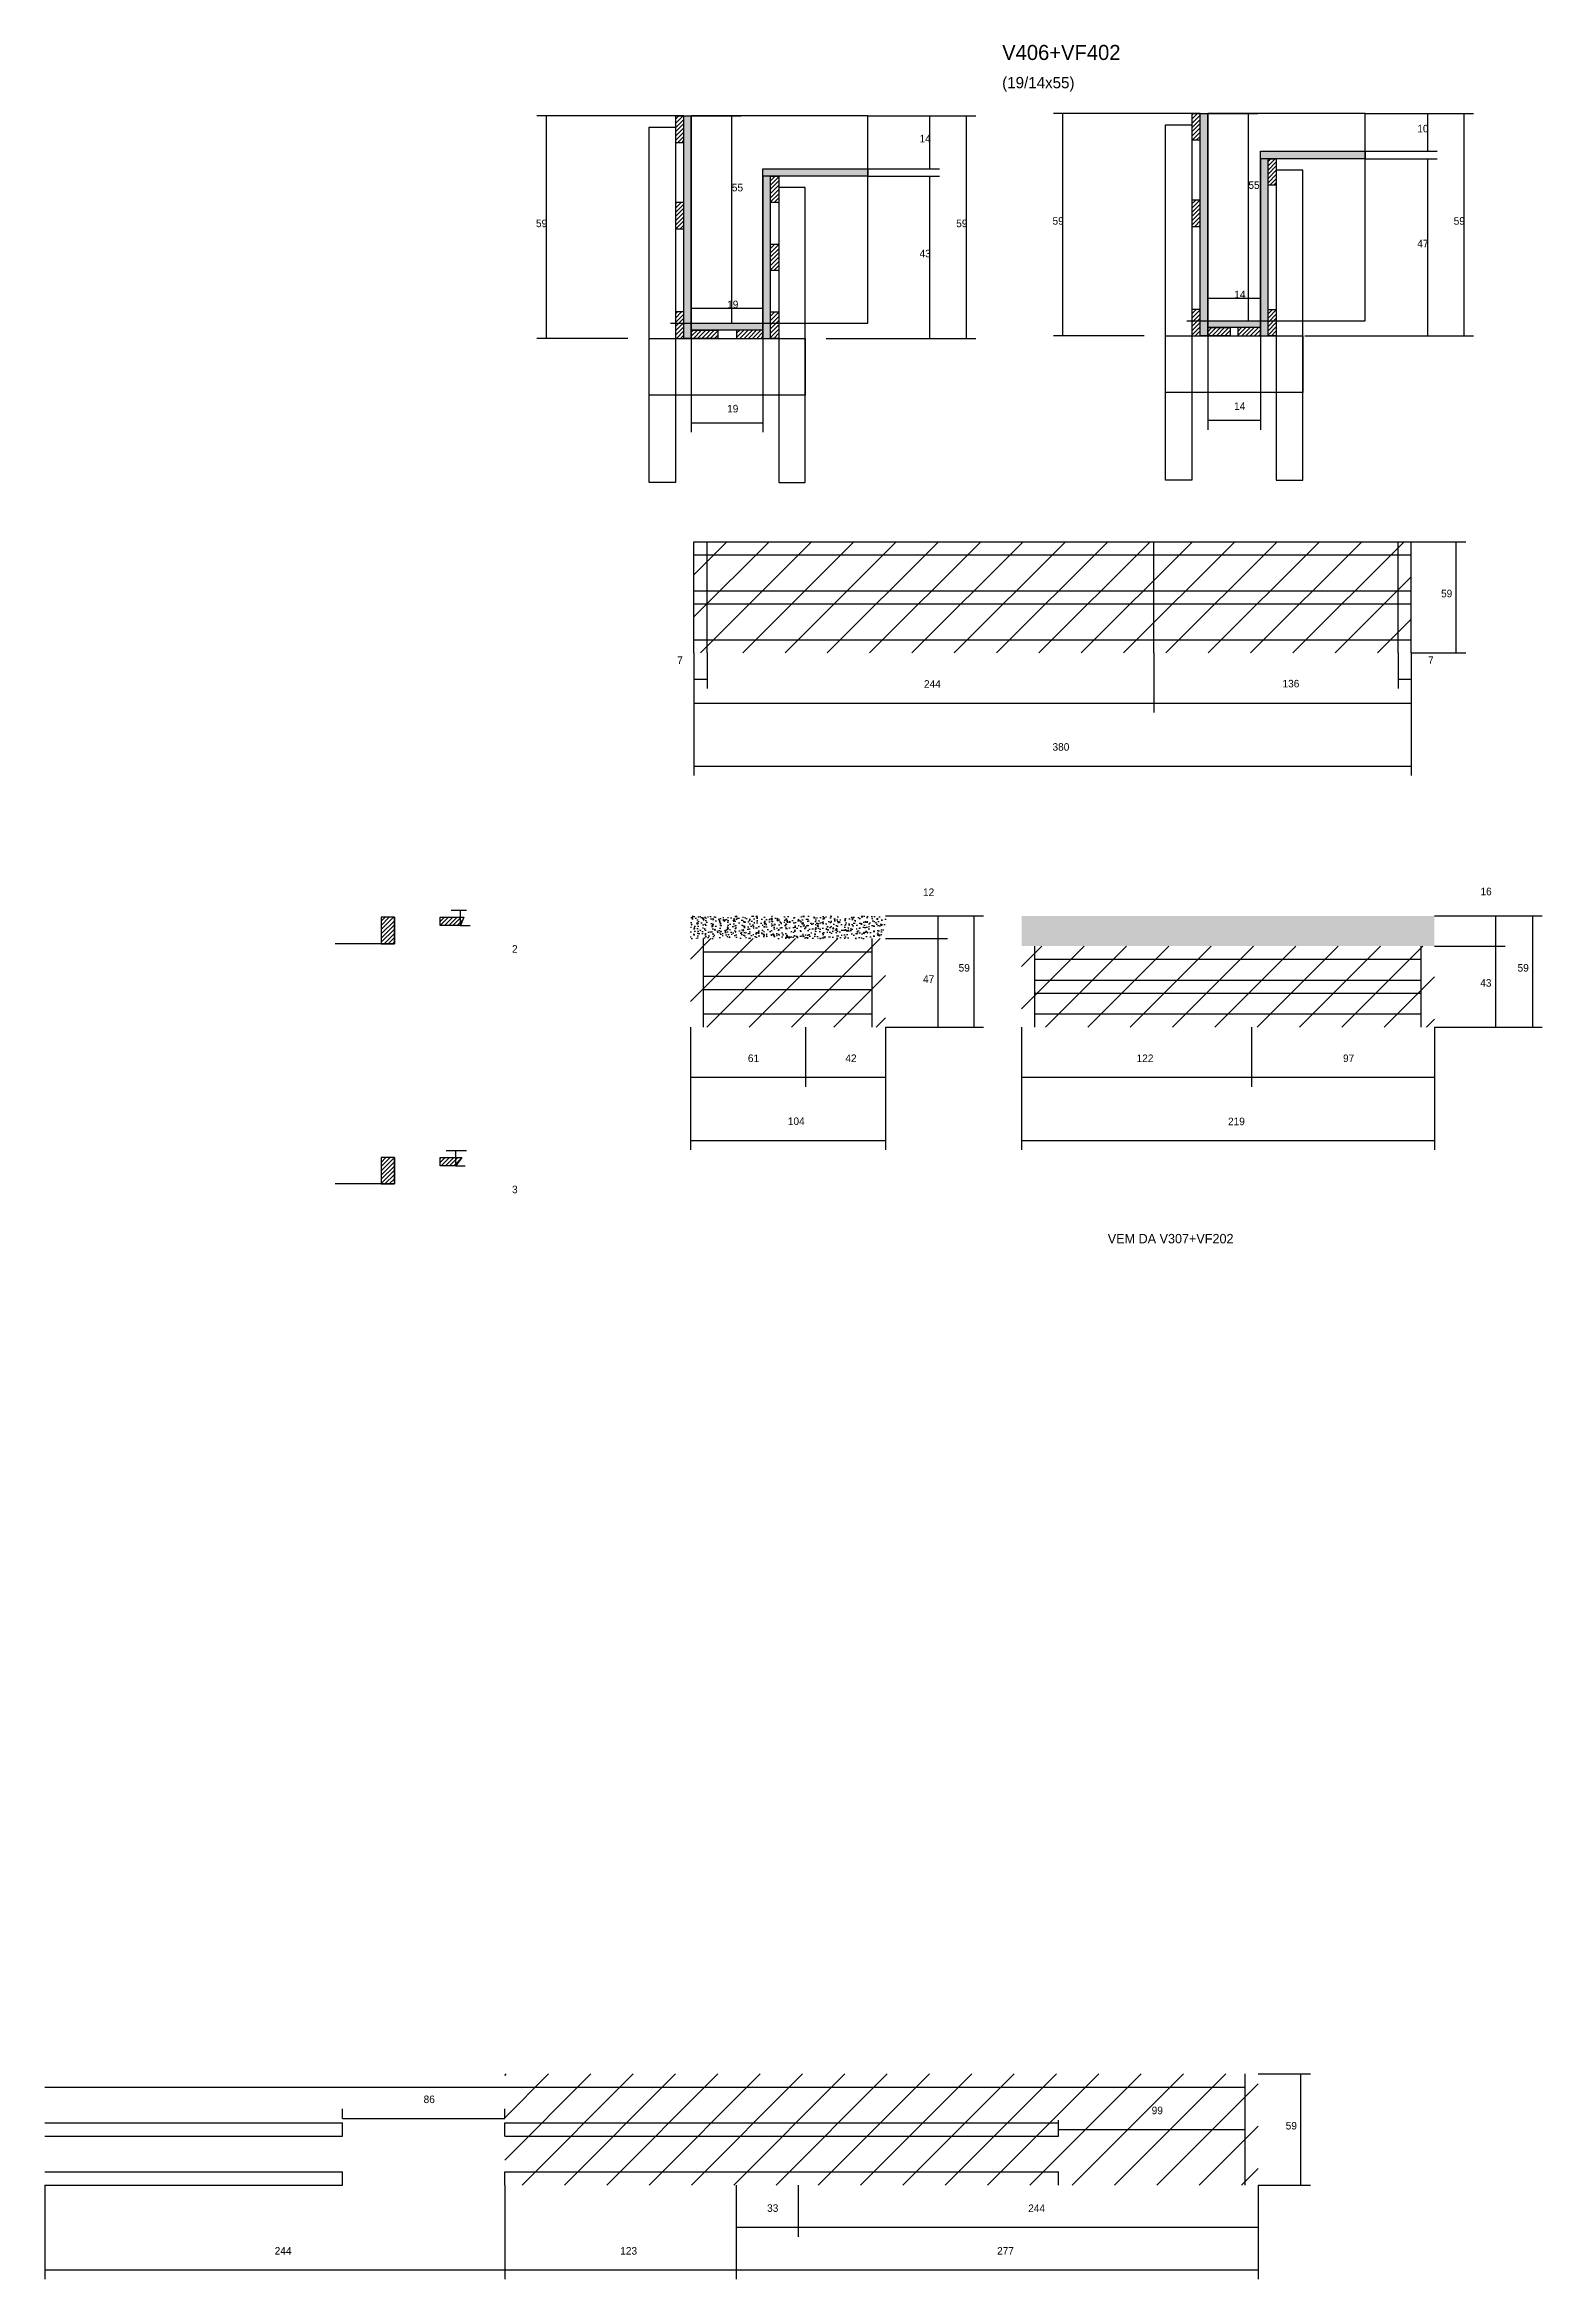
# Model space of a CAD drawing. Header units: metres. Extents: x 3749 to 4544, y 3414 to 4600.
import ezdxf

# ---------------------------------------------------------------- set-up
doc = ezdxf.new("R2010")
doc.units = ezdxf.units.M
for name, color, linetype in [('CONCRETO', 251, 'Continuous'), ('COTA', 241, 'Continuous'), ('Cota Seção (2x)', 4, 'Continuous'), ('Hachura', 253, 'Continuous'), ('Madeira', 126, 'Continuous'), ('Painéis', 200, 'Continuous'), ('REAPROVEITAMENTO', 251, 'Continuous'), ('SARR_2.2x7', 40, 'Continuous'), ('SARR_3.5x7', 81, 'Continuous'), ('Texto Seção', 7, 'Continuous')]:
    doc.layers.add(name, color=color, linetype=linetype)

msp = doc.modelspace()

# ---------------------------------------------------------------- hatches: boundary and pattern name
at = {"layer": 'COTA'}
h = msp.add_hatch(dxfattribs=at)
h.set_pattern_fill('AR-CONC', scale=0.03)
h.paths.add_polyline_path([(4195.4, 4137.2), (4091.9, 4137.2), (4091.9, 4125.2), (4195.4, 4125.2)])
h = msp.add_hatch(dxfattribs=at)
h.set_pattern_fill('AR-CONC', scale=0.03)
h.paths.add_polyline_path([(4486.6, 4137.2), (4267.6, 4137.2), (4267.6, 4121.2), (4486.6, 4121.2)])
at = {"layer": 'Hachura'}
h = msp.add_hatch(dxfattribs=at)
h.set_pattern_fill('ANSI31', scale=0.5)
h.paths.add_polyline_path([(4084, 4547.7), (4088.4, 4547.7), (4088.4, 4547.7), (4088.4, 4561.7), (4088.4, 4561.7), (4084, 4561.7), (4084, 4561.7), (4084, 4547.7)])
h = msp.add_hatch(color=8, dxfattribs=at)
h.dxf.hatch_style = 1
h.paths.add_polyline_path([(4088.4, 4561.7), (4092.4, 4561.7), (4092.4, 4561.7), (4092.4, 4443.7), (4092.4, 4443.7), (4088.4, 4443.7), (4088.4, 4443.7), (4088.4, 4561.7)])
h = msp.add_hatch(dxfattribs=at)
h.set_pattern_fill('ANSI31', scale=0.5)
h.paths.add_polyline_path([(4357.9, 4549), (4362.3, 4549), (4362.3, 4549), (4362.3, 4563), (4362.3, 4563), (4357.9, 4563), (4357.9, 4563), (4357.9, 4549)])
h = msp.add_hatch(color=8, dxfattribs=at)
h.dxf.hatch_style = 1
h.paths.add_polyline_path([(4362.3, 4563), (4366.3, 4563), (4366.3, 4563), (4366.3, 4445), (4366.3, 4445), (4362.3, 4445), (4362.3, 4445), (4362.3, 4563)])
h = msp.add_hatch(color=8, dxfattribs=at)
h.dxf.hatch_style = 1
h.paths.add_polyline_path([(4394.3, 4539), (4394.3, 4543), (4394.3, 4543), (4449.9, 4543), (4449.9, 4543), (4449.9, 4539), (4449.9, 4539), (4394.3, 4539)])
h = msp.add_hatch(color=8, dxfattribs=at)
h.dxf.hatch_style = 1
h.paths.add_polyline_path([(4130.4, 4529.7), (4130.4, 4533.7), (4130.4, 4533.7), (4186, 4533.7), (4186, 4533.7), (4186, 4529.7), (4186, 4529.7), (4130.4, 4529.7)])
h = msp.add_hatch(color=8, dxfattribs=at)
h.dxf.hatch_style = 1
h.paths.add_polyline_path([(4134.4, 4529.7), (4130.4, 4529.7), (4130.4, 4529.7), (4130.4, 4443.7), (4130.4, 4443.7), (4134.4, 4443.7), (4134.4, 4443.7), (4134.4, 4529.7)])
h = msp.add_hatch(dxfattribs=at)
h.set_pattern_fill('ANSI31', scale=0.5)
h.paths.add_polyline_path([(4138.8, 4515.7), (4134.4, 4515.7), (4134.4, 4515.7), (4134.4, 4529.7), (4134.4, 4529.7), (4138.8, 4529.7), (4138.8, 4529.7), (4138.8, 4515.7)])
h = msp.add_hatch(color=8, dxfattribs=at)
h.dxf.hatch_style = 1
h.paths.add_polyline_path([(4398.3, 4539), (4394.3, 4539), (4394.3, 4539), (4394.3, 4445), (4394.3, 4445), (4398.3, 4445), (4398.3, 4445), (4398.3, 4539)])
h = msp.add_hatch(dxfattribs=at)
h.set_pattern_fill('ANSI31', scale=0.5)
h.paths.add_polyline_path([(4402.7, 4525), (4398.3, 4525), (4398.3, 4525), (4398.3, 4539), (4398.3, 4539), (4402.7, 4539), (4402.7, 4539), (4402.7, 4525)])
h = msp.add_hatch(dxfattribs=at)
h.set_pattern_fill('ANSI31', scale=0.5)
h.paths.add_polyline_path([(4084, 4501.8), (4088.4, 4501.8), (4088.4, 4501.8), (4088.4, 4515.8), (4088.4, 4515.8), (4084, 4515.8), (4084, 4515.8), (4084, 4501.8)])
h = msp.add_hatch(dxfattribs=at)
h.set_pattern_fill('ANSI31', scale=0.5)
h.paths.add_polyline_path([(4357.9, 4503.1), (4362.3, 4503.1), (4362.3, 4503.1), (4362.3, 4517.1), (4362.3, 4517.1), (4357.9, 4517.1), (4357.9, 4517.1), (4357.9, 4503.1)])
h = msp.add_hatch(dxfattribs=at)
h.set_pattern_fill('ANSI31', scale=0.5)
h.paths.add_polyline_path([(4138.8, 4479.7), (4134.4, 4479.7), (4134.4, 4479.7), (4134.4, 4493.7), (4134.4, 4493.7), (4138.8, 4493.7), (4138.8, 4493.7), (4138.8, 4479.7)])
h = msp.add_hatch(dxfattribs=at)
h.set_pattern_fill('ANSI31', scale=0.5)
h.paths.add_polyline_path([(4357.9, 4445), (4362.3, 4445), (4362.3, 4445), (4362.3, 4459), (4362.3, 4459), (4357.9, 4459), (4357.9, 4459), (4357.9, 4445)])
h = msp.add_hatch(dxfattribs=at)
h.set_pattern_fill('ANSI31', scale=0.5)
h.paths.add_polyline_path([(4402.7, 4445), (4398.3, 4445), (4398.3, 4445), (4398.3, 4459), (4398.3, 4459), (4402.7, 4459), (4402.7, 4459), (4402.7, 4445)])
h = msp.add_hatch(dxfattribs=at)
h.set_pattern_fill('ANSI31', scale=0.5)
h.paths.add_polyline_path([(4084, 4443.7), (4088.4, 4443.7), (4088.4, 4443.7), (4088.4, 4457.7), (4088.4, 4457.7), (4084, 4457.7), (4084, 4457.7), (4084, 4443.7)])
h = msp.add_hatch(color=8, dxfattribs=at)
h.dxf.hatch_style = 1
h.paths.add_polyline_path([(4092.4, 4448.1), (4092.4, 4451.7), (4092.4, 4451.7), (4130.4, 4451.7), (4130.4, 4451.7), (4130.4, 4448.1), (4130.4, 4448.1), (4092.4, 4448.1)])
h = msp.add_hatch(dxfattribs=at)
h.set_pattern_fill('ANSI31', scale=0.5)
h.paths.add_polyline_path([(4092.4, 4443.7), (4092.4, 4448.1), (4092.4, 4448.1), (4106.4, 4448.1), (4106.4, 4448.1), (4106.4, 4443.7), (4106.4, 4443.7), (4092.4, 4443.7)])
h = msp.add_hatch(dxfattribs=at)
h.set_pattern_fill('ANSI31', scale=0.5)
h.paths.add_polyline_path([(4130.4, 4443.7), (4130.4, 4448.1), (4130.4, 4448.1), (4116.4, 4448.1), (4116.4, 4448.1), (4116.4, 4443.7), (4116.4, 4443.7), (4130.4, 4443.7)])
h = msp.add_hatch(dxfattribs=at)
h.set_pattern_fill('ANSI31', scale=0.5)
h.paths.add_polyline_path([(4138.8, 4443.7), (4134.4, 4443.7), (4134.4, 4443.7), (4134.4, 4457.7), (4134.4, 4457.7), (4138.8, 4457.7), (4138.8, 4457.7), (4138.8, 4443.7)])
h = msp.add_hatch(color=8, dxfattribs=at)
h.dxf.hatch_style = 1
h.paths.add_polyline_path([(4366.3, 4449.4), (4366.3, 4453), (4366.3, 4453), (4394.3, 4453), (4394.3, 4453), (4394.3, 4449.4), (4394.3, 4449.4), (4366.3, 4449.4)])
h = msp.add_hatch(dxfattribs=at)
h.set_pattern_fill('ANSI31', scale=0.5)
h.paths.add_polyline_path([(4366.3, 4445), (4366.3, 4449.4), (4366.3, 4449.4), (4378.3, 4449.4), (4378.3, 4449.4), (4378.3, 4445), (4378.3, 4445), (4366.3, 4445)])
h = msp.add_hatch(dxfattribs=at)
h.set_pattern_fill('ANSI31', scale=0.5)
h.paths.add_polyline_path([(4394.3, 4445), (4394.3, 4449.4), (4394.3, 4449.4), (4382.3, 4449.4), (4382.3, 4449.4), (4382.3, 4445), (4382.3, 4445), (4394.3, 4445)])
h = msp.add_hatch(dxfattribs=at)
h.set_pattern_fill('ANSI31', scale=0.5)
h.paths.add_polyline_path([(3934.9, 4136.5), (3927.9, 4136.5), (3927.9, 4122.5), (3934.9, 4122.5)])
h = msp.add_hatch(dxfattribs=at)
h.set_pattern_fill('ANSI31', scale=0.5)
h.paths.add_polyline_path([(3971.8, 4136.5), (3970, 4132.1), (3970, 4132.1), (3959.2, 4132.1), (3959.2, 4132.1), (3959.2, 4136.5), (3959.2, 4136.5), (3971.8, 4136.5)])
h = msp.add_hatch(dxfattribs=at)
h.set_pattern_fill('ANSI31', scale=0.5)
h.paths.add_polyline_path([(3934.9, 4009), (3927.9, 4009), (3927.9, 3995), (3934.9, 3995)])
h = msp.add_hatch(dxfattribs=at)
h.set_pattern_fill('ANSI31', scale=0.5)
h.paths.add_polyline_path([(3970.6, 4009), (3967.4, 4004.6), (3967.4, 4004.6), (3959.2, 4004.6), (3959.2, 4004.6), (3959.2, 4009), (3959.2, 4009), (3970.6, 4009)])
at = {"layer": 'REAPROVEITAMENTO'}
h = msp.add_hatch(dxfattribs=at)
h.set_pattern_fill('ANSI31', scale=5)
h.paths.add_polyline_path([(4474.3, 4276.8), (4474.3, 4335.8), (4474.3, 4335.8), (4093.8, 4335.8), (4093.8, 4335.8), (4093.8, 4276.8), (4093.8, 4276.8), (4474.3, 4276.8)])
h = msp.add_hatch(dxfattribs=at)
h.set_pattern_fill('ANSI31', scale=5)
h.paths.add_polyline_path([(4195.4, 4078.2), (4195.4, 4125.2), (4195.4, 4125.2), (4091.9, 4125.2), (4091.9, 4125.2), (4091.9, 4078.2), (4091.9, 4078.2), (4195.4, 4078.2)])
h = msp.add_hatch(dxfattribs=at)
h.set_pattern_fill('ANSI31', scale=5)
h.paths.add_polyline_path([(4486.6, 4078.2), (4486.6, 4121.2), (4486.6, 4121.2), (4267.6, 4121.2), (4267.6, 4121.2), (4267.6, 4078.2), (4267.6, 4078.2), (4486.6, 4078.2)])
h = msp.add_hatch(dxfattribs=at)
h.set_pattern_fill('ANSI31', scale=5)
h.paths.add_polyline_path([(3993.4, 3522.8), (3993.4, 3463.8), (3993.4, 3463.8), (4393.1, 3463.8), (4393.1, 3463.8), (4393.1, 3522.8), (4393.1, 3522.8), (3993.4, 3522.8)])

# ---------------------------------------------------------------- linework, layer by layer
at = {"layer": 'CONCRETO'}
for points in [[(4186, 4533.7), (4186, 4561.7), (4092.4, 4561.7), (4092.4, 4533.7), (4092.4, 4533.7), (4092.4, 4451.7), (4130.4, 4451.7), (4130.4, 4533.7)], [(4092.4, 4451.7), (4186, 4451.7), (4186, 4561.7), (4092.4, 4561.7)], [(4449.9, 4543), (4449.9, 4563), (4366.3, 4563), (4366.3, 4535), (4366.3, 4535), (4366.3, 4453), (4394.3, 4453), (4394.3, 4543)], [(4366.3, 4453), (4449.9, 4453), (4449.9, 4563), (4366.3, 4563)]]:
    msp.add_lwpolyline(points, close=True, dxfattribs=at)
at = {"layer": 'COTA'}
for p, q in [((4084, 4561.7), (4010.5, 4561.7)), ((4015.5, 4443.7), (4015.5, 4561.7)), ((4186, 4561.7), (4243.4, 4561.7)), ((4186, 4561.7), (4224, 4561.7)), ((4219, 4533.7), (4219, 4561.7)), ((4238.4, 4443.7), (4238.4, 4561.7)), ((4357.9, 4563), (4284.5, 4563)), ((4289.5, 4445), (4289.5, 4563)), ((4449.9, 4563), (4507.3, 4563)), ((4449.9, 4563), (4488, 4563)), ((4483, 4543), (4483, 4563)), ((4502.3, 4445), (4502.3, 4563)), ((4449.9, 4543), (4488, 4543)), ((4186, 4533.7), (4224, 4533.7)), ((4186, 4529.7), (4224, 4529.7)), ((4219, 4443.7), (4219, 4529.7)), ((4449.9, 4539), (4488, 4539)), ((4483, 4445), (4483, 4539)), ((4058.8, 4443.7), (4010.5, 4443.7)), ((4092.4, 4443.7), (4092.4, 4393.9)), ((4130.4, 4443.7), (4130.4, 4393.9)), ((4164, 4443.7), (4243.4, 4443.7)), ((4164, 4443.7), (4224, 4443.7)), ((4332.7, 4445), (4284.5, 4445)), ((4366.3, 4445), (4366.3, 4395.2)), ((4394.3, 4445), (4394.3, 4395.2)), ((4417.9, 4445), (4507.3, 4445)), ((4417.9, 4445), (4488, 4445)), ((4366.3, 4400.2), (4394.3, 4400.2)), ((4092.4, 4398.9), (4130.4, 4398.9)), ((4474.3, 4335.8), (4503.2, 4335.8)), ((4498.2, 4276.8), (4498.2, 4335.8)), ((4093.8, 4276.8), (4093.8, 4245.2)), ((4093.8, 4276.8), (4093.8, 4211.7)), ((4093.8, 4276.8), (4093.8, 4257.9)), ((4100.8, 4276.8), (4100.8, 4257.9)), ((4337.8, 4276.8), (4337.8, 4245.2)), ((4337.8, 4276.8), (4337.8, 4245.2)), ((4467.3, 4276.8), (4467.3, 4257.9)), ((4474.3, 4276.8), (4474.3, 4245.2)), ((4474.3, 4276.8), (4474.3, 4211.7)), ((4474.3, 4276.8), (4474.3, 4257.9)), ((4474.3, 4276.8), (4503.2, 4276.8)), ((4093.8, 4262.9), (4100.8, 4262.9)), ((4467.3, 4262.9), (4474.3, 4262.9)), ((4093.8, 4250.2), (4337.8, 4250.2)), ((4337.8, 4250.2), (4474.3, 4250.2)), ((4093.8, 4216.7), (4474.3, 4216.7)), ((3973.2, 4140.1), (3965, 4140.1)), ((3970, 4132.1), (3970, 4140.1)), ((3970, 4132.1), (3975, 4132.1)), ((4195.4, 4137.2), (4228.3, 4137.2)), ((4195.4, 4137.2), (4247.4, 4137.2)), ((4223.3, 4125.2), (4223.3, 4137.2)), ((4242.4, 4078.2), (4242.4, 4137.2)), ((4486.6, 4137.2), (4524.1, 4137.2)), ((4486.6, 4137.2), (4543.8, 4137.2)), ((4519.1, 4121.2), (4519.1, 4137.2)), ((4538.8, 4078.2), (4538.8, 4137.2)), ((4195.4, 4125.2), (4228.3, 4125.2)), ((4195.4, 4125.2), (4228.3, 4125.2)), ((4223.3, 4078.2), (4223.3, 4125.2)), ((4486.6, 4121.2), (4524.1, 4121.2)), ((4486.6, 4121.2), (4524.1, 4121.2)), ((4519.1, 4078.2), (4519.1, 4121.2)), ((4091.9, 4078.2), (4091.9, 4046.6)), ((4091.9, 4078.2), (4091.9, 4013.1)), ((4152.9, 4078.2), (4152.9, 4046.6)), ((4152.9, 4078.2), (4152.9, 4046.6)), ((4195.4, 4078.2), (4195.4, 4046.6)), ((4195.4, 4078.2), (4195.4, 4013.1)), ((4195.4, 4078.2), (4228.3, 4078.2)), ((4195.4, 4078.2), (4247.4, 4078.2)), ((4267.6, 4078.2), (4267.6, 4046.6)), ((4267.6, 4078.2), (4267.6, 4013.1)), ((4389.6, 4078.2), (4389.6, 4046.6)), ((4389.6, 4078.2), (4389.6, 4046.6)), ((4486.6, 4078.2), (4486.6, 4046.6)), ((4486.6, 4078.2), (4486.6, 4013.1)), ((4486.6, 4078.2), (4524.1, 4078.2)), ((4486.6, 4078.2), (4543.8, 4078.2)), ((4091.9, 4051.6), (4152.9, 4051.6)), ((4152.9, 4051.6), (4195.4, 4051.6)), ((4267.6, 4051.6), (4389.6, 4051.6)), ((4389.6, 4051.6), (4486.6, 4051.6)), ((3973.2, 4012.6), (3962.4, 4012.6)), ((3967.4, 4004.6), (3967.4, 4012.6)), ((4091.9, 4018.1), (4195.4, 4018.1)), ((4267.6, 4018.1), (4486.6, 4018.1)), ((3967.4, 4004.6), (3972.4, 4004.6)), ((4393.1, 3522.8), (4420.8, 3522.8)), ((4415.8, 3463.8), (4415.8, 3522.8)), ((3907.4, 3499.2), (3907.4, 3504.2)), ((3907.4, 3499.2), (3993.4, 3499.2)), ((3993.4, 3499.2), (3993.4, 3504.2)), ((4287.1, 3493.3), (4287.1, 3498.3)), ((4386.1, 3493.3), (4386.1, 3498.3)), ((4287.1, 3493.3), (4386.1, 3493.3)), ((3749.4, 3463.8), (3749.4, 3413.8)), ((3993.4, 3463.8), (3993.4, 3413.8)), ((4116.1, 3463.8), (4116.1, 3413.8)), ((4116.1, 3463.8), (4116.1, 3436.4)), ((4116.1, 3463.8), (4116.1, 3413.8)), ((4149.1, 3463.8), (4149.1, 3436.4)), ((4149.1, 3463.8), (4149.1, 3436.4)), ((4393.1, 3463.8), (4420.8, 3463.8)), ((4393.1, 3463.8), (4393.1, 3413.8)), ((4393.1, 3463.8), (4393.1, 3436.4)), ((3993.4, 3441.3), (3993.4, 3413.8)), ((4116.1, 3441.4), (4149.1, 3441.4)), ((4149.1, 3441.4), (4393.1, 3441.4)), ((3749.4, 3418.8), (3993.4, 3418.8)), ((3993.4, 3418.8), (4116.1, 3418.8)), ((4116.1, 3418.8), (4393.1, 3418.8))]:
    msp.add_line(p, q, dxfattribs=at)
at = {"layer": 'Cota Seção (2x)'}
for p, q in [((4084, 4561.7), (4118.9, 4561.7)), ((4113.9, 4451.7), (4113.9, 4561.7)), ((4357.9, 4563), (4392.9, 4563)), ((4387.9, 4453), (4387.9, 4563)), ((4092.4, 4443.7), (4092.4, 4464.7)), ((4092.4, 4459.7), (4130.4, 4459.7)), ((4130.4, 4443.7), (4130.4, 4464.7)), ((4366.3, 4445), (4366.3, 4470)), ((4366.3, 4465), (4394.3, 4465)), ((4394.3, 4445), (4394.3, 4470)), ((4081.4, 4451.7), (4118.9, 4451.7)), ((4355.3, 4453), (4392.9, 4453))]:
    msp.add_line(p, q, dxfattribs=at)
at = {"layer": 'Madeira'}
for points in [[(4084, 4547.7), (4088.4, 4547.7), (4088.4, 4561.7), (4084, 4561.7)], [(4357.9, 4549), (4362.3, 4549), (4362.3, 4563), (4357.9, 4563)], [(4138.8, 4515.7), (4134.4, 4515.7), (4134.4, 4529.7), (4138.8, 4529.7)], [(4402.7, 4525), (4398.3, 4525), (4398.3, 4539), (4402.7, 4539)], [(4084, 4501.8), (4088.4, 4501.8), (4088.4, 4515.8), (4084, 4515.8)], [(4357.9, 4503.1), (4362.3, 4503.1), (4362.3, 4517.1), (4357.9, 4517.1)], [(4138.8, 4479.7), (4134.4, 4479.7), (4134.4, 4493.7), (4138.8, 4493.7)], [(4357.9, 4445), (4362.3, 4445), (4362.3, 4459), (4357.9, 4459)], [(4402.7, 4445), (4398.3, 4445), (4398.3, 4459), (4402.7, 4459)], [(4084, 4443.7), (4088.4, 4443.7), (4088.4, 4457.7), (4084, 4457.7)], [(4092.4, 4443.7), (4092.4, 4448.1), (4106.4, 4448.1), (4106.4, 4443.7)], [(4130.4, 4443.7), (4130.4, 4448.1), (4116.4, 4448.1), (4116.4, 4443.7)], [(4138.8, 4443.7), (4134.4, 4443.7), (4134.4, 4457.7), (4138.8, 4457.7)], [(4366.3, 4445), (4366.3, 4449.4), (4378.3, 4449.4), (4378.3, 4445)], [(4394.3, 4445), (4394.3, 4449.4), (4382.3, 4449.4), (4382.3, 4445)], [(3934.9, 4122.5), (3934.9, 4136.5), (3927.9, 4136.5), (3927.9, 4122.5)], [(3959.2, 4136.5), (3971.8, 4136.5), (3970, 4132.1), (3959.2, 4132.1)], [(3934.9, 3995), (3934.9, 4009), (3927.9, 4009), (3927.9, 3995)], [(3959.2, 4009), (3970.6, 4009), (3967.4, 4004.6), (3959.2, 4004.6)]]:
    msp.add_lwpolyline(points, close=True, dxfattribs=at)
for points in [[(3934.9, 4136.5), (3934.9, 4122.5), (3903.4, 4122.5)], [(3934.9, 4009), (3934.9, 3995), (3903.4, 3995)]]:
    msp.add_lwpolyline(points, dxfattribs=at)
at = {"layer": 'Painéis'}
for p, q in [((4092.4, 4443.7), (4092.4, 4561.7)), ((4366.3, 4445), (4366.3, 4563)), ((4394.3, 4543), (4449.9, 4543)), ((4394.3, 4539), (4394.3, 4543)), ((4449.9, 4539), (4449.9, 4543)), ((4130.4, 4533.7), (4186, 4533.7)), ((4130.4, 4529.7), (4130.4, 4533.7)), ((4130.4, 4443.7), (4130.4, 4529.7)), ((4186, 4529.7), (4186, 4533.7)), ((4394.3, 4445), (4394.3, 4539)), ((4092.4, 4451.7), (4130.4, 4451.7)), ((4092.4, 4448.1), (4092.4, 4451.7)), ((4130.4, 4448.1), (4130.4, 4451.7)), ((4366.3, 4453), (4394.3, 4453)), ((4366.3, 4449.4), (4366.3, 4453)), ((4394.3, 4449.4), (4394.3, 4453)), ((4093.8, 4335.8), (4474.3, 4335.8)), ((4093.8, 4276.8), (4093.8, 4335.8)), ((4337.8, 4276.8), (4337.8, 4335.8)), ((4474.3, 4276.8), (4474.3, 4335.8))]:
    msp.add_line(p, q, dxfattribs=at)
for points in [[(4088.4, 4561.7), (4092.4, 4561.7), (4092.4, 4443.7), (4088.4, 4443.7)], [(4362.3, 4563), (4366.3, 4563), (4366.3, 4445), (4362.3, 4445)], [(4394.3, 4539), (4394.3, 4543), (4449.9, 4543), (4449.9, 4539)], [(4130.4, 4529.7), (4130.4, 4533.7), (4186, 4533.7), (4186, 4529.7)], [(4134.4, 4529.7), (4130.4, 4529.7), (4130.4, 4443.7), (4134.4, 4443.7)], [(4398.3, 4539), (4394.3, 4539), (4394.3, 4445), (4398.3, 4445)], [(4092.4, 4448.1), (4092.4, 4451.7), (4130.4, 4451.7), (4130.4, 4448.1)], [(4366.3, 4449.4), (4366.3, 4453), (4394.3, 4453), (4394.3, 4449.4)]]:
    msp.add_lwpolyline(points, close=True, dxfattribs=at)
at = {"layer": 'SARR_2.2x7'}
for p, q in [((4093.8, 4328.8), (4337.8, 4328.8)), ((4100.8, 4276.8), (4100.8, 4335.8)), ((4337.8, 4328.8), (4474.3, 4328.8)), ((4467.3, 4276.8), (4467.3, 4335.8)), ((4093.8, 4309.8), (4337.8, 4309.8)), ((4337.8, 4309.8), (4474.3, 4309.8)), ((4093.8, 4302.8), (4337.8, 4302.8)), ((4337.8, 4302.8), (4474.3, 4302.8)), ((4093.8, 4283.8), (4337.8, 4283.8)), ((4337.8, 4283.8), (4474.3, 4283.8)), ((4098.9, 4078.2), (4098.9, 4125.2)), ((4098.9, 4118.2), (4152.9, 4118.2)), ((4152.9, 4118.2), (4188.4, 4118.2)), ((4188.4, 4078.2), (4188.4, 4125.2)), ((4274.6, 4078.2), (4274.6, 4121.2)), ((4479.6, 4078.2), (4479.6, 4121.2)), ((4098.9, 4105.2), (4152.9, 4105.2)), ((4152.9, 4105.2), (4188.4, 4105.2)), ((4274.6, 4114.2), (4389.6, 4114.2)), ((4274.6, 4103.2), (4389.6, 4103.2)), ((4389.6, 4114.2), (4479.6, 4114.2)), ((4389.6, 4103.2), (4479.6, 4103.2)), ((4098.9, 4098.2), (4152.9, 4098.2)), ((4152.9, 4098.2), (4188.4, 4098.2)), ((4274.6, 4096.2), (4389.6, 4096.2)), ((4389.6, 4096.2), (4479.6, 4096.2)), ((4098.9, 4085.2), (4152.9, 4085.2)), ((4152.9, 4085.2), (4188.4, 4085.2)), ((4274.6, 4085.2), (4389.6, 4085.2)), ((4389.6, 4085.2), (4479.6, 4085.2)), ((4386.1, 3463.8), (4386.1, 3522.8)), ((3749.4, 3515.8), (4116.1, 3515.8)), ((4116.1, 3515.8), (4386.1, 3515.8)), ((3749.4, 3496.8), (3907.4, 3496.8)), ((3749.4, 3489.8), (3907.4, 3489.8)), ((3907.4, 3489.8), (3907.4, 3496.8)), ((3993.4, 3496.8), (4116.1, 3496.8)), ((3993.4, 3489.8), (3993.4, 3496.8)), ((3993.4, 3489.8), (4116.1, 3489.8)), ((4116.1, 3496.8), (4287.1, 3496.8)), ((4116.1, 3489.8), (4287.1, 3489.8)), ((4287.1, 3489.8), (4287.1, 3496.8)), ((3749.4, 3470.8), (3907.4, 3470.8)), ((3749.4, 3463.8), (3907.4, 3463.8)), ((3907.4, 3463.8), (3907.4, 3470.8)), ((3993.4, 3470.8), (4116.1, 3470.8)), ((3993.4, 3463.8), (3993.4, 3470.8)), ((4116.1, 3470.8), (4287.1, 3470.8)), ((4287.1, 3463.8), (4287.1, 3470.8))]:
    msp.add_line(p, q, dxfattribs=at)
at = {"layer": 'SARR_3.5x7'}
for points in [[(4070, 4555.7), (4084, 4555.7), (4084, 4367.2), (4070, 4367.2)], [(4343.9, 4557), (4357.9, 4557), (4357.9, 4368.5), (4343.9, 4368.5)], [(4416.7, 4533), (4402.7, 4533), (4402.7, 4368.5), (4416.7, 4368.5)], [(4152.8, 4523.7), (4138.8, 4523.7), (4138.8, 4367.2), (4152.8, 4367.2)], [(4070, 4443.7), (4152.8, 4443.7), (4152.8, 4413.6), (4070, 4413.6)], [(4343.9, 4445), (4416.7, 4445), (4416.7, 4414.9), (4343.9, 4414.9)]]:
    msp.add_lwpolyline(points, close=True, dxfattribs=at)

# ---------------------------------------------------------------- texts
at = {"layer": 'COTA'}
for s, p in [('10', (4477.5, 4553)), ('14', (4213.5, 4547.7)), ('59', (4010, 4502.7)), ('59', (4232.9, 4502.7)), ('59', (4284, 4504)), ('59', (4496.8, 4504)), ('47', (4477.5, 4492)), ('43', (4213.5, 4486.7)), ('19', (4111.4, 4404.4)), ('14', (4380.3, 4405.7)), ('59', (4490.1, 4306.3)), ('7', (4084.9, 4270.9)), ('7', (4483.2, 4270.9)), ('244', (4215.8, 4258.3)), ('136', (4406, 4258.5)), ('380', (4284, 4224.9)), ('12', (4215.3, 4147.8)), ('16', (4511, 4148.2)), ('2', (3997.3, 4117.7)), ('47', (4215.3, 4101.7)), ('59', (4234.2, 4107.7)), ('43', (4510.9, 4099.7)), ('59', (4530.7, 4107.7)), ('61', (4122.4, 4059.7)), ('42', (4174.1, 4059.7)), ('122', (4328.6, 4059.7)), ('97', (4438.1, 4059.7)), ('104', (4143.6, 4026.3)), ('219', (4377.1, 4026.2)), ('3', (3997.3, 3990.1)), ('86', (3950.4, 3507.3)), ('99', (4336.6, 3501.4)), ('59', (4407.7, 3493.3)), ('33', (4132.6, 3449.6)), ('244', (4271.1, 3449.5)), ('244', (3871.4, 3426.9)), ('123', (4054.7, 3426.9)), ('277', (4254.6, 3426.9))]:
    msp.add_text(s, height=4, dxfattribs=at).set_placement(p)
at = {"layer": 'Cota Seção (2x)'}
for s, p in [('55', (4113.9, 4521.7)), ('55', (4387.9, 4523)), ('19', (4111.4, 4459.7)), ('14', (4380.4, 4465))]:
    msp.add_text(s, height=4, dxfattribs=at).set_placement(p)
at = {"layer": 'Texto Seção'}
for s, height, p in [('V406+VF402', 8, (4257.3, 4591.4)), ('(19/14x55)', 6, (4257.3, 4576.4)), ('VEM DA V307+VF202', 5, (4313.3, 3963.5))]:
    msp.add_text(s, height=height, dxfattribs=at).set_placement(p)

doc.saveas('drawing.dxf')
